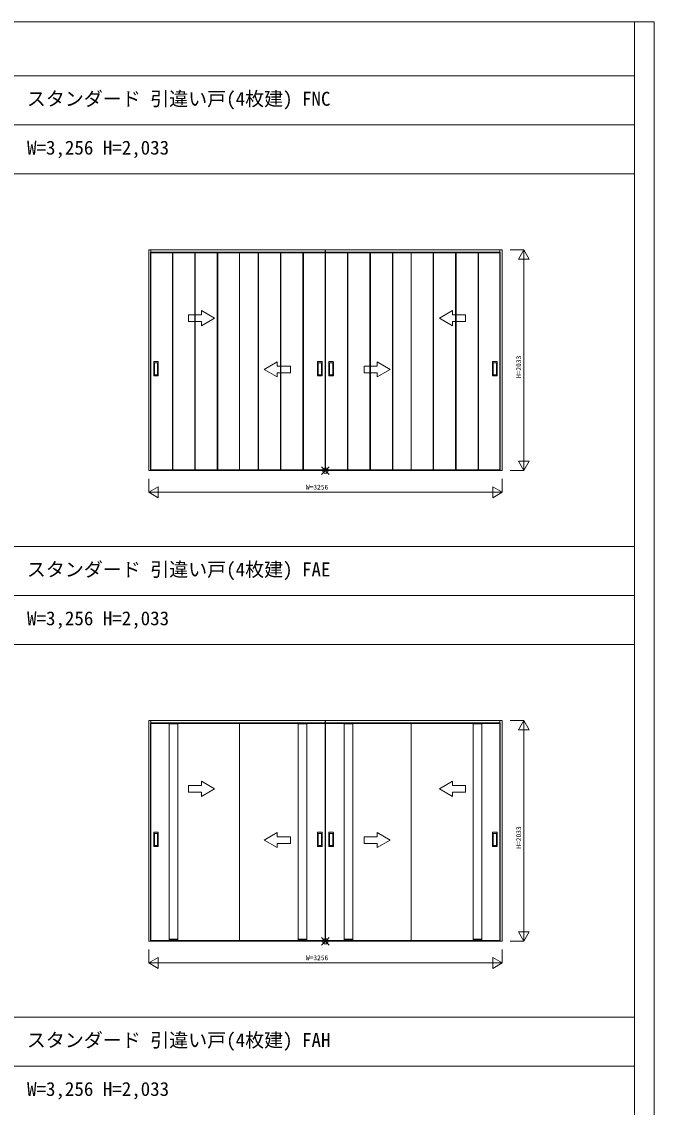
# Model space of a CAD drawing. Units: millimetres, scale not verified. Extents: x -14341 to 14341, y -10000 to 10000.
# Drawn here: x 8510 to 14341, y 1 to 10000 of the extents above; entities that cross this region are included whole.
import ezdxf
from ezdxf.enums import TextEntityAlignment as Align

# ---------------------------------------------------------------- set-up
doc = ezdxf.new("R2010")
doc.units = ezdxf.units.MM
doc.header["$LTSCALE"] = 50
doc.layers.add('0-0_0', color=7, linetype='Continuous')
for name, color, linetype, lineweight in [('0-1_YKK_F1', 7, 'Continuous', 18), ('0-2_YKK_IN', 1, 'Continuous', 18), ('0-3_YKK_A1', 4, 'Continuous', 18), ('0-4_YKK_N1', 2, 'Continuous', 18)]:
    doc.layers.add(name, color=color, linetype=linetype, lineweight=lineweight)
doc.styles.add('ＭＳ ゴシック', font='')
doc.styles.get('ＭＳ ゴシック').set_extended_font_data('MS Gothic')

msp = doc.modelspace()

# ---------------------------------------------------------------- linework, layer by layer
at = {"layer": '0-1_YKK_F1'}
for p, q in [((-14340.51, 10000), (14340.51, 10000)), ((14159.49, -10000), (14159.49, 10000)), ((14340.51, -10000), (14340.51, 10000)), ((-14340.51, 9500), (14159.49, 9500)), ((-14340.51, 9050), (14159.49, 9050)), ((-14340.51, 8600), (14159.49, 8600)), ((-14340.51, 5165), (14159.49, 5165)), ((-14340.51, 4715), (14159.49, 4715)), ((-14340.51, 4265), (14159.49, 4265)), ((-14340.51, 830), (14159.49, 830)), ((-14340.51, 380), (14159.49, 380))]:
    msp.add_line(p, q, dxfattribs=at)
at = {"layer": '0-2_YKK_IN'}
for p, q in [((11274.14, 5830.64), (11344.85, 5901.36)), ((11274.14, 5901.36), (11344.85, 5830.64)), ((11274.14, 1495.64), (11344.85, 1566.36)), ((11274.14, 1566.36), (11344.85, 1495.64))]:
    msp.add_line(p, q, dxfattribs=at)
for centre in [(11309.49, 5866), (11309.49, 1531)]:
    msp.add_circle(centre, 25, dxfattribs=at)
at = {"layer": '0-3_YKK_A1'}
for p, q in [((9681.49, 5866), (9681.49, 7899)), ((12937.49, 7899), (9681.49, 7899)), ((9701.49, 7899), (9701.49, 7869)), ((11307.49, 5874), (11307.49, 7899)), ((11311.49, 5874), (11311.49, 7899)), ((12917.49, 7899), (12917.49, 7869)), ((12937.49, 5866), (12937.49, 7899)), ((9701.49, 7875), (11307.49, 7875)), ((9701.49, 7872), (11307.49, 7872)), ((9701.49, 5870), (9701.49, 7869)), ((9898.99, 5874), (9898.99, 7878)), ((9902.99, 5874), (9902.99, 7878)), ((10105.99, 5874), (10105.99, 7878)), ((10109.99, 5874), (10109.99, 7878)), ((10312.99, 5874), (10312.99, 7878)), ((10316.99, 5874), (10316.99, 7878)), ((10517.99, 5874), (10517.99, 7878)), ((11307.49, 7878), (10517.99, 7878)), ((10688.49, 5874), (10688.49, 7878)), ((10692.49, 5874), (10692.49, 7878)), ((10895.49, 5874), (10895.49, 7878)), ((10899.49, 5874), (10899.49, 7878)), ((11102.49, 5874), (11102.49, 7878)), ((11106.49, 5874), (11106.49, 7878)), ((11311.49, 7878), (12100.99, 7878)), ((11311.49, 7875), (12917.49, 7875)), ((11311.49, 7872), (12917.49, 7872)), ((11512.49, 5874), (11512.49, 7878)), ((11516.49, 5874), (11516.49, 7878)), ((11719.49, 5874), (11719.49, 7878)), ((11723.49, 5874), (11723.49, 7878)), ((11926.49, 5874), (11926.49, 7878)), ((11930.49, 5874), (11930.49, 7878)), ((12100.99, 5874), (12100.99, 7878)), ((12301.99, 5874), (12301.99, 7878)), ((12305.99, 5874), (12305.99, 7878)), ((12508.99, 5874), (12508.99, 7878)), ((12512.99, 5874), (12512.99, 7878)), ((12715.99, 5874), (12715.99, 7878)), ((12719.99, 5874), (12719.99, 7878)), ((12917.49, 5870), (12917.49, 7869)), ((10287.99, 7269.5), (10167.99, 7338.78)), ((10167.99, 7299.5), (10167.99, 7338.78)), ((12360.99, 7269.5), (12480.99, 7338.78)), ((12480.99, 7299.5), (12480.99, 7338.78)), ((10287.99, 7269.5), (10167.99, 7200.22)), ((10167.99, 7200.22), (10167.99, 7239.5)), ((12360.99, 7269.5), (12480.99, 7200.22)), ((12480.99, 7200.22), (12480.99, 7239.5)), ((9726.99, 6740), (9726.99, 6868)), ((9767.99, 6869), (9727.99, 6869)), ((9732.99, 6750), (9732.99, 6858)), ((9733.99, 6859), (9761.99, 6859)), ((9762.99, 6858), (9762.99, 6750)), ((9768.99, 6740), (9768.99, 6868)), ((10745.99, 6796.96), (10865.99, 6866.24)), ((10865.99, 6826.96), (10865.99, 6866.24)), ((11236.49, 6740), (11236.49, 6868)), ((11237.49, 6869), (11277.49, 6869)), ((11242.49, 6858), (11242.49, 6750)), ((11271.49, 6859), (11243.49, 6859)), ((11272.49, 6750), (11272.49, 6858)), ((11278.49, 6740), (11278.49, 6868)), ((11340.49, 6740), (11340.49, 6868)), ((11381.49, 6869), (11341.49, 6869)), ((11346.49, 6750), (11346.49, 6858)), ((11347.49, 6859), (11375.49, 6859)), ((11376.49, 6858), (11376.49, 6750)), ((11382.49, 6740), (11382.49, 6868)), ((11905.99, 6796.96), (11785.99, 6866.24)), ((11785.99, 6826.96), (11785.99, 6866.24)), ((12849.99, 6740), (12849.99, 6868)), ((12850.99, 6869), (12890.99, 6869)), ((12855.99, 6858), (12855.99, 6750)), ((12884.99, 6859), (12856.99, 6859)), ((12885.99, 6750), (12885.99, 6858)), ((12891.99, 6740), (12891.99, 6868)), ((9767.99, 6739), (9727.99, 6739)), ((9761.99, 6749), (9733.99, 6749)), ((10745.99, 6796.96), (10865.99, 6727.68)), ((10865.99, 6727.68), (10865.99, 6766.96)), ((11237.49, 6739), (11277.49, 6739)), ((11243.49, 6749), (11271.49, 6749)), ((11381.49, 6739), (11341.49, 6739)), ((11375.49, 6749), (11347.49, 6749)), ((11905.99, 6796.96), (11785.99, 6727.68)), ((11785.99, 6727.68), (11785.99, 6766.96)), ((12850.99, 6739), (12890.99, 6739)), ((12856.99, 6749), (12884.99, 6749)), ((12937.49, 5866), (9681.49, 5866)), ((9697.99, 5874), (10517.99, 5874)), ((9701.49, 5866), (9701.49, 5870)), ((12917.49, 5870), (9701.49, 5870)), ((10517.99, 5874), (11307.49, 5874)), ((12100.99, 5874), (11311.49, 5874)), ((12920.99, 5874), (12100.99, 5874)), ((12917.49, 5866), (12917.49, 5870)), ((9681.49, 1531), (9681.49, 3564)), ((12937.49, 3564), (9681.49, 3564)), ((9701.49, 3564), (9701.49, 3534)), ((9701.49, 3540), (11307.49, 3540)), ((9701.49, 3537), (11307.49, 3537)), ((9701.49, 1535), (9701.49, 3534)), ((11307.49, 3564), (11307.49, 1539)), ((11311.49, 3564), (11311.49, 1539)), ((11311.49, 3540), (12917.49, 3540)), ((11311.49, 3537), (12917.49, 3537)), ((12917.49, 3564), (12917.49, 3534)), ((12917.49, 1535), (12917.49, 3534)), ((12937.49, 1531), (12937.49, 3564)), ((10287.99, 2934.5), (10167.99, 3003.78)), ((10167.99, 2964.5), (10167.99, 3003.78)), ((12360.99, 2934.5), (12480.99, 3003.78)), ((12480.99, 2964.5), (12480.99, 3003.78)), ((10287.99, 2934.5), (10167.99, 2865.22)), ((10167.99, 2865.22), (10167.99, 2904.5)), ((12360.99, 2934.5), (12480.99, 2865.22)), ((12480.99, 2865.22), (12480.99, 2904.5)), ((9726.99, 2405), (9726.99, 2533)), ((9767.99, 2534), (9727.99, 2534)), ((9732.99, 2415), (9732.99, 2523)), ((9733.99, 2524), (9761.99, 2524)), ((9762.99, 2523), (9762.99, 2415)), ((9768.99, 2405), (9768.99, 2533)), ((10745.99, 2461.96), (10865.99, 2531.24)), ((10865.99, 2491.96), (10865.99, 2531.24)), ((11236.49, 2405), (11236.49, 2533)), ((11237.49, 2534), (11277.49, 2534)), ((11242.49, 2523), (11242.49, 2415)), ((11271.49, 2524), (11243.49, 2524)), ((11272.49, 2415), (11272.49, 2523)), ((11278.49, 2405), (11278.49, 2533)), ((11340.49, 2405), (11340.49, 2533)), ((11381.49, 2534), (11341.49, 2534)), ((11346.49, 2415), (11346.49, 2523)), ((11347.49, 2524), (11375.49, 2524)), ((11376.49, 2523), (11376.49, 2415)), ((11382.49, 2405), (11382.49, 2533)), ((11905.99, 2461.96), (11785.99, 2531.24)), ((11785.99, 2491.96), (11785.99, 2531.24)), ((12849.99, 2405), (12849.99, 2533)), ((12850.99, 2534), (12890.99, 2534)), ((12855.99, 2523), (12855.99, 2415)), ((12884.99, 2524), (12856.99, 2524)), ((12885.99, 2415), (12885.99, 2523)), ((12891.99, 2405), (12891.99, 2533)), ((9767.99, 2404), (9727.99, 2404)), ((9761.99, 2414), (9733.99, 2414)), ((10745.99, 2461.96), (10865.99, 2392.68)), ((10865.99, 2392.68), (10865.99, 2431.96)), ((11237.49, 2404), (11277.49, 2404)), ((11243.49, 2414), (11271.49, 2414)), ((11381.49, 2404), (11341.49, 2404)), ((11375.49, 2414), (11347.49, 2414)), ((11905.99, 2461.96), (11785.99, 2392.68)), ((11785.99, 2392.68), (11785.99, 2431.96)), ((12850.99, 2404), (12890.99, 2404)), ((12856.99, 2414), (12884.99, 2414)), ((12937.49, 1531), (9681.49, 1531)), ((9701.49, 1531), (9701.49, 1535)), ((12917.49, 1535), (9701.49, 1535)), ((9867.99, 1549.5), (9947.99, 1549.5)), ((9947.99, 1539.5), (9867.99, 1539.5)), ((11137.49, 1549.5), (11057.49, 1549.5)), ((11057.49, 1539.5), (11137.49, 1539.5)), ((11481.49, 1549.5), (11561.49, 1549.5)), ((11561.49, 1539.5), (11481.49, 1539.5)), ((12750.99, 1549.5), (12670.99, 1549.5)), ((12670.99, 1539.5), (12750.99, 1539.5)), ((12917.49, 1531), (12917.49, 1535))]:
    msp.add_line(p, q, dxfattribs=at)
for points in [[(10517.99, 7878), (9697.99, 7878), (9697.99, 5874)], [(12100.99, 7878), (12920.99, 7878), (12920.99, 5874)], [(10167.99, 7299.5), (10047.99, 7299.5), (10047.99, 7239.5), (10167.99, 7239.5)], [(12480.99, 7299.5), (12600.99, 7299.5), (12600.99, 7239.5), (12480.99, 7239.5)], [(10865.99, 6826.96), (10985.99, 6826.96), (10985.99, 6766.96), (10865.99, 6766.96)], [(11785.99, 6826.96), (11665.99, 6826.96), (11665.99, 6766.96), (11785.99, 6766.96)], [(10517.99, 1539), (11057.49, 1539), (11057.49, 3543), (10517.99, 3543)], [(11307.49, 1539), (11137.49, 1539), (11137.49, 3543), (11307.49, 3543)], [(11311.49, 1539), (11481.49, 1539), (11481.49, 3543), (11311.49, 3543)], [(12100.99, 1539), (11561.49, 1539), (11561.49, 3543), (12100.99, 3543)], [(10167.99, 2964.5), (10047.99, 2964.5), (10047.99, 2904.5), (10167.99, 2904.5)], [(12480.99, 2964.5), (12600.99, 2964.5), (12600.99, 2904.5), (12480.99, 2904.5)], [(10865.99, 2491.96), (10985.99, 2491.96), (10985.99, 2431.96), (10865.99, 2431.96)], [(11785.99, 2491.96), (11665.99, 2491.96), (11665.99, 2431.96), (11785.99, 2431.96)]]:
    msp.add_lwpolyline(points, dxfattribs=at)
for points in [[(9697.99, 1539), (9867.99, 1539), (9867.99, 3543), (9697.99, 3543)], [(9947.99, 3542.5), (9867.99, 3542.5), (9867.99, 3532.5), (9947.99, 3532.5)], [(10517.99, 1539), (9947.99, 1539), (9947.99, 3543), (10517.99, 3543)], [(11057.49, 3542.5), (11137.49, 3542.5), (11137.49, 3532.5), (11057.49, 3532.5)], [(11561.49, 3542.5), (11481.49, 3542.5), (11481.49, 3532.5), (11561.49, 3532.5)], [(12100.99, 1539), (12670.99, 1539), (12670.99, 3543), (12100.99, 3543)], [(12670.99, 3542.5), (12750.99, 3542.5), (12750.99, 3532.5), (12670.99, 3532.5)], [(12920.99, 1539), (12750.99, 1539), (12750.99, 3543), (12920.99, 3543)]]:
    msp.add_lwpolyline(points, close=True, dxfattribs=at)
for centre, start, end in [((9727.99, 6868), 90, 180), ((9733.99, 6858), 90, 180), ((9761.99, 6858), 0, 90), ((9767.99, 6868), 0, 90), ((11237.49, 6868), 90, 180), ((11243.49, 6858), 90, 180), ((11271.49, 6858), 360, 90), ((11277.49, 6868), 0, 90), ((11341.49, 6868), 90, 180), ((11347.49, 6858), 90, 180), ((11375.49, 6858), 0, 90), ((11381.49, 6868), 0, 90), ((12850.99, 6868), 90, 180), ((12856.99, 6858), 90, 180), ((12884.99, 6858), 360, 90), ((12890.99, 6868), 0, 90), ((9727.99, 6740), 180, 270), ((9733.99, 6750), 180, 270), ((9761.99, 6750), 270, 0), ((9767.99, 6740), 270, 0), ((11237.49, 6740), 180, 270), ((11243.49, 6750), 180, 270), ((11271.49, 6750), 270, 360), ((11277.49, 6740), 270, 0), ((11341.49, 6740), 180, 270), ((11347.49, 6750), 180, 270), ((11375.49, 6750), 270, 0), ((11381.49, 6740), 270, 0), ((12850.99, 6740), 180, 270), ((12856.99, 6750), 180, 270), ((12884.99, 6750), 270, 360), ((12890.99, 6740), 270, 0), ((9727.99, 2533), 90, 180), ((9733.99, 2523), 90, 180), ((9761.99, 2523), 0, 90), ((9767.99, 2533), 0, 90), ((11237.49, 2533), 90, 180), ((11243.49, 2523), 90, 180), ((11271.49, 2523), 360, 90), ((11277.49, 2533), 0, 90), ((11341.49, 2533), 90, 180), ((11347.49, 2523), 90, 180), ((11375.49, 2523), 0, 90), ((11381.49, 2533), 0, 90), ((12850.99, 2533), 90, 180), ((12856.99, 2523), 90, 180), ((12884.99, 2523), 360, 90), ((12890.99, 2533), 0, 90), ((9727.99, 2405), 180, 270), ((9733.99, 2415), 180, 270), ((9761.99, 2415), 270, 0), ((9767.99, 2405), 270, 0), ((11237.49, 2405), 180, 270), ((11243.49, 2415), 180, 270), ((11271.49, 2415), 270, 360), ((11277.49, 2405), 270, 0), ((11341.49, 2405), 180, 270), ((11347.49, 2415), 180, 270), ((11375.49, 2415), 270, 0), ((11381.49, 2405), 270, 0), ((12850.99, 2405), 180, 270), ((12856.99, 2415), 180, 270), ((12884.99, 2415), 270, 360), ((12890.99, 2405), 270, 0)]:
    msp.add_arc(centre, 1, start, end, dxfattribs=at)
at = {"layer": '0-4_YKK_N1'}
for p, q in [((13012.49, 7899), (13137.49, 7899)), ((13137.49, 7899), (13137.49, 5866)), ((13087.49, 7812.4), (13187.49, 7812.4)), ((13087.49, 5952.6), (13187.49, 5952.6)), ((13012.49, 5866), (13137.49, 5866)), ((9681.49, 5666), (9768.09, 5716)), ((9768.09, 5716), (9768.09, 5616)), ((12850.89, 5716), (12937.49, 5666)), ((12937.49, 5791), (12937.49, 5666)), ((9681.49, 5666), (9768.09, 5616)), ((13012.49, 3564), (13137.49, 3564)), ((13137.49, 3564), (13137.49, 1531)), ((13087.49, 3477.4), (13187.49, 3477.4)), ((13087.49, 1617.6), (13187.49, 1617.6)), ((13012.49, 1531), (13137.49, 1531)), ((12937.49, 1456), (12937.49, 1331)), ((9681.49, 1331), (9768.09, 1381)), ((9681.49, 1331), (9768.09, 1281)), ((9768.09, 1381), (9768.09, 1281)), ((12850.89, 1381), (12937.49, 1331))]:
    msp.add_line(p, q, dxfattribs=at)
for points in [[(13087.49, 7812.4), (13137.49, 7899), (13187.49, 7812.4)], [(13087.49, 5952.6), (13137.49, 5866), (13187.49, 5952.6)], [(9681.49, 5791), (9681.49, 5666), (12937.49, 5666)], [(12850.89, 5716), (12850.89, 5616), (12937.49, 5666)], [(13087.49, 3477.4), (13137.49, 3564), (13187.49, 3477.4)], [(13087.49, 1617.6), (13137.49, 1531), (13187.49, 1617.6)], [(9681.49, 1456), (9681.49, 1331), (12937.49, 1331)], [(12850.89, 1381), (12850.89, 1281), (12937.49, 1331)]]:
    msp.add_lwpolyline(points, dxfattribs=at)

# ---------------------------------------------------------------- texts
at = {"layer": '0-0_0', "style": 'ＭＳ ゴシック'}
for s, p in [('スタンダード 引違い戸(4枚建) FNC', (8557.49, 9187.5)), ('W=3,256 H=2,033', (8559.49, 8737.5)), ('スタンダード 引違い戸(4枚建) FAE', (8557.49, 4852.5)), ('W=3,256 H=2,033', (8559.49, 4402.5)), ('スタンダード 引違い戸(4枚建) FAH', (8557.49, 517.5)), ('W=3,256 H=2,033', (8559.49, 67.5))]:
    msp.add_text(s, height=128.3, dxfattribs=at).set_placement(p, align=Align.BOTTOM_LEFT)
at = {"layer": '0-4_YKK_N1', "color": 7, "style": 'ＭＳ ゴシック'}
for p in [(13125.49, 6717.5), (13125.49, 2382.5)]:
    msp.add_text('H=2033', height=43.99, rotation=90, dxfattribs=at).set_placement(p, align=Align.BOTTOM_LEFT)
for p in [(11129.49, 5678), (11129.49, 1343)]:
    msp.add_text('W=3256', height=43.99, dxfattribs=at).set_placement(p, align=Align.BOTTOM_LEFT)

doc.saveas('drawing.dxf')
